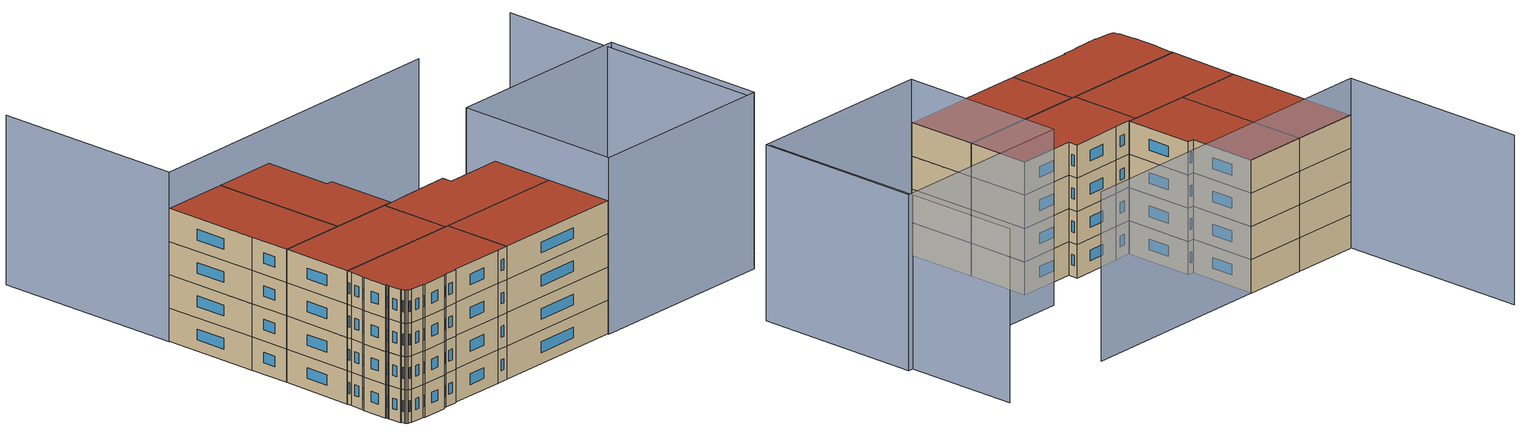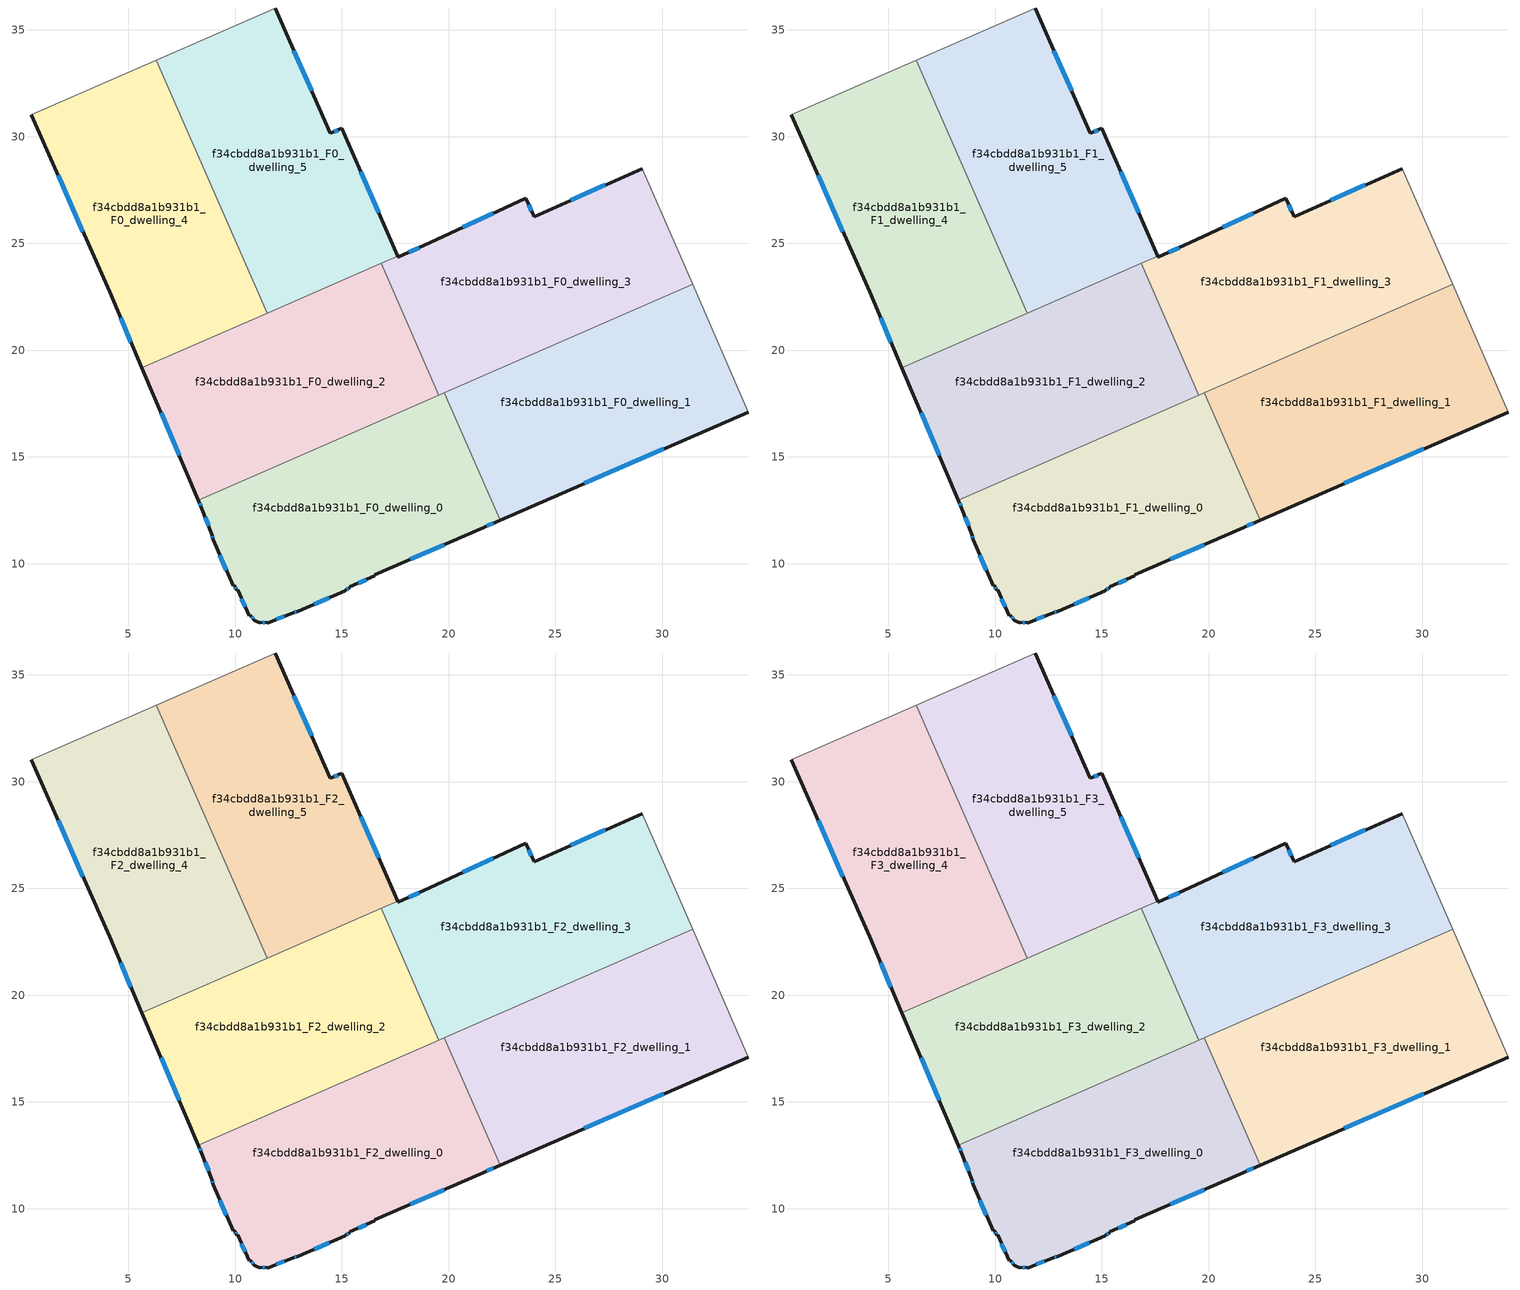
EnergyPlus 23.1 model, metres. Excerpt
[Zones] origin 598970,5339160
f34cbdd8a1b931b1_F0_dwelling_0
 floor ground (EU_floor_Construction): 19.81,18.01 22.41,12.04 21.47,11.62 16.53,9.49 16.54,9.44 15.36,8.91 15.37,8.87 15.16,8.76 15.16,8.73 12.96,7.76 12.71,7.71 11.51,7.22 11.49,7.27 11.18,7.23 11.03,7.27 10.9,7.35 10.72,7.59 10.66,7.57 10.12,8.77 10.07,8.75 9.96,8.99 9.92,8.97 8.97,11.13 8.92,11.37 8.45,12.58 8.28,12.97 z0
 wall outside (EU_wall_Construction): 8.28,12.97 8.45,12.58 8.92,11.37 8.97,11.13 9.92,8.97 9.96,8.99 10.07,8.75 10.12,8.77 10.66,7.57 10.72,7.59 10.9,7.35 11.03,7.27 11.18,7.23 11.49,7.27 11.51,7.22 12.71,7.71 12.96,7.76 15.16,8.73 15.16,8.76 15.37,8.87 15.36,8.91 16.54,9.44 16.53,9.49 21.47,11.62 22.41,12.04 z0:3
 wall to f34cbdd8a1b931b1_F0_dwelling_1 (EU_wall_Construction): 22.41,12.04 19.81,18.01 z0:3
 wall to f34cbdd8a1b931b1_F0_dwelling_2 (EU_wall_Construction): 19.54,17.89 8.28,12.97 z0:3
 wall to f34cbdd8a1b931b1_F0_dwelling_3 (EU_wall_Construction): 19.81,18.01 19.54,17.89 z0:3
 window (EU_Window_Construction): 15.76,9.09 16.14,9.26 / 15.23,8.8 15.29,8.83 / 13.71,8.09 14.41,8.4 / 12.8,7.73 12.87,7.75 / 11.92,7.39 12.3,7.55 / 11.29,7.24 11.38,7.26 / 10.78,7.51 10.84,7.43 / 10.3,8.36 10.47,7.98 / 10,8.91 10.03,8.83 / 9.29,10.39 9.6,9.7 / 8.93,11.29 8.95,11.21 / 8.61,12.17 8.76,11.78 / 8.34,12.84 8.39,12.71 / 21.79,11.77 22.09,11.9 / 18.21,10.21 19.79,10.9 z1.02:1.98
f34cbdd8a1b931b1_F0_dwelling_1
 floor ground (EU_floor_Construction): 31.42,23.08 34.03,17.1 22.41,12.04 19.81,18.01 z0
 wall outside (EU_wall_Construction): 22.41,12.04 34.03,17.1 z0:3
 wall adiabatic (EU_wall_Construction): 34.03,17.1 31.42,23.08 z0:3
 wall to f34cbdd8a1b931b1_F0_dwelling_3 (EU_wall_Construction): 31.42,23.08 19.81,18.01 z0:3
 window (EU_Window_Construction): 26.36,13.76 30.07,15.38 z1.02:1.98
f34cbdd8a1b931b1_F0_dwelling_2
 floor ground (EU_floor_Construction): 16.85,24.07 19.54,17.89 8.28,12.97 5.64,19.17 z0
 wall outside (EU_wall_Construction): 5.64,19.17 8.28,12.97 z0:3
 wall to f34cbdd8a1b931b1_F0_dwelling_3 (EU_wall_Construction): 19.54,17.89 16.85,24.07 z0:3
 wall to f34cbdd8a1b931b1_F0_dwelling_4 (EU_wall_Construction): 11.5,21.73 5.64,19.17 z0:3
 wall to f34cbdd8a1b931b1_F0_dwelling_5 (EU_wall_Construction): 16.85,24.07 11.5,21.73 z0:3
 window (EU_Window_Construction): 6.54,17.06 7.38,15.08 z1.02:1.98
f34cbdd8a1b931b1_F0_dwelling_3
 floor ground (EU_floor_Construction): 29.06,28.5 31.42,23.08 19.54,17.89 16.85,24.07 17.61,24.4 17.63,24.36 19.12,25.04 23.62,27.11 24.01,26.25 z0
 wall outside (EU_wall_Construction): 29.06,28.5 24.01,26.25 23.62,27.11 19.12,25.04 17.63,24.36 17.61,24.4 z0:3
 wall adiabatic (EU_wall_Construction): 31.42,23.08 29.06,28.5 z0:3
 wall to f34cbdd8a1b931b1_F0_dwelling_5 (EU_wall_Construction): 17.61,24.4 16.85,24.07 z0:3
 window (EU_Window_Construction): 27.34,27.74 25.73,27.01 / 18.61,24.81 18.14,24.59 / 22.09,26.41 20.65,25.75 / 23.88,26.54 23.75,26.82 z1.02:1.98
f34cbdd8a1b931b1_F0_dwelling_4
 floor ground (EU_floor_Construction): 6.32,33.59 11.5,21.73 5.64,19.17 4.12,22.73 0.46,31.02 z0
 wall outside (EU_wall_Construction): 0.46,31.02 4.12,22.73 5.64,19.17 z0:3
 wall adiabatic (EU_wall_Construction): 6.32,33.59 0.46,31.02 z0:3
 wall to f34cbdd8a1b931b1_F0_dwelling_5 (EU_wall_Construction): 11.5,21.73 6.32,33.59 z0:3
 window (EU_Window_Construction): 4.64,21.52 5.12,20.38 / 1.71,28.2 2.88,25.55 z1.02:1.98
f34cbdd8a1b931b1_F0_dwelling_5
 floor ground (EU_floor_Construction): 11.88,36.03 14.46,30.15 14.99,30.39 17.61,24.4 11.5,21.73 6.32,33.59 z0
 wall outside (EU_wall_Construction): 17.61,24.4 14.99,30.39 14.46,30.15 11.88,36.03 z0:3
 wall adiabatic (EU_wall_Construction): 11.88,36.03 6.32,33.59 z0:3
 window (EU_Window_Construction): 13.58,32.15 12.76,34.03 / 14.81,30.31 14.64,30.23 / 16.72,26.44 15.88,28.35 z1.02:1.98
f34cbdd8a1b931b1_F1_dwelling_0
 floor to f34cbdd8a1b931b1_F0_dwelling_0 (EU_floor_Construction): 19.81,18.01 22.41,12.04 21.47,11.62 16.53,9.49 16.54,9.44 15.36,8.91 15.37,8.87 15.16,8.76 15.16,8.73 12.96,7.76 12.71,7.71 11.51,7.22 11.49,7.27 11.18,7.23 11.03,7.27 10.9,7.35 10.72,7.59 10.66,7.57 10.12,8.77 10.07,8.75 9.96,8.99 9.92,8.97 8.97,11.13 8.92,11.37 8.45,12.58 8.28,12.97 z3
 wall outside (EU_wall_Construction): 8.28,12.97 8.45,12.58 8.92,11.37 8.97,11.13 9.92,8.97 9.96,8.99 10.07,8.75 10.12,8.77 10.66,7.57 10.72,7.59 10.9,7.35 11.03,7.27 11.18,7.23 11.49,7.27 11.51,7.22 12.71,7.71 12.96,7.76 15.16,8.73 15.16,8.76 15.37,8.87 15.36,8.91 16.54,9.44 16.53,9.49 21.47,11.62 22.41,12.04 z3:6
 wall to f34cbdd8a1b931b1_F1_dwelling_1 (EU_wall_Construction): 22.41,12.04 19.81,18.01 z3:6
 wall to f34cbdd8a1b931b1_F1_dwelling_2 (EU_wall_Construction): 19.54,17.89 8.28,12.97 z3:6
 wall to f34cbdd8a1b931b1_F1_dwelling_3 (EU_wall_Construction): 19.81,18.01 19.54,17.89 z3:6
 window (EU_Window_Construction): 15.76,9.09 16.14,9.26 / 15.23,8.8 15.29,8.83 / 13.71,8.09 14.41,8.4 / 12.8,7.73 12.87,7.75 / 11.92,7.39 12.3,7.55 / 11.29,7.24 11.38,7.26 / 10.78,7.51 10.84,7.43 / 10.3,8.36 10.47,7.98 / 10,8.91 10.03,8.83 / 9.29,10.39 9.6,9.7 / 8.93,11.29 8.95,11.21 / 8.61,12.17 8.76,11.78 / 8.34,12.84 8.39,12.71 / 21.79,11.77 22.09,11.9 / 18.21,10.21 19.79,10.9 z4.02:4.98
f34cbdd8a1b931b1_F1_dwelling_1
 floor to f34cbdd8a1b931b1_F0_dwelling_1 (EU_floor_Construction): 31.42,23.08 34.03,17.1 22.41,12.04 19.81,18.01 z3
 wall outside (EU_wall_Construction): 22.41,12.04 34.03,17.1 z3:6
 wall adiabatic (EU_wall_Construction): 34.03,17.1 31.42,23.08 z3:6
 wall to f34cbdd8a1b931b1_F1_dwelling_3 (EU_wall_Construction): 31.42,23.08 19.81,18.01 z3:6
 window (EU_Window_Construction): 26.36,13.76 30.07,15.38 z4.02:4.98
f34cbdd8a1b931b1_F1_dwelling_2
 floor to f34cbdd8a1b931b1_F0_dwelling_2 (EU_floor_Construction): 16.85,24.07 19.54,17.89 8.28,12.97 5.64,19.17 z3
 wall outside (EU_wall_Construction): 5.64,19.17 8.28,12.97 z3:6
 wall to f34cbdd8a1b931b1_F1_dwelling_3 (EU_wall_Construction): 19.54,17.89 16.85,24.07 z3:6
 wall to f34cbdd8a1b931b1_F1_dwelling_4 (EU_wall_Construction): 11.5,21.73 5.64,19.17 z3:6
 wall to f34cbdd8a1b931b1_F1_dwelling_5 (EU_wall_Construction): 16.85,24.07 11.5,21.73 z3:6
 window (EU_Window_Construction): 6.54,17.06 7.38,15.08 z4.02:4.98
f34cbdd8a1b931b1_F1_dwelling_3
 floor to f34cbdd8a1b931b1_F0_dwelling_3 (EU_floor_Construction): 29.06,28.5 31.42,23.08 19.54,17.89 16.85,24.07 17.61,24.4 17.63,24.36 19.12,25.04 23.62,27.11 24.01,26.25 z3
 wall outside (EU_wall_Construction): 29.06,28.5 24.01,26.25 23.62,27.11 19.12,25.04 17.63,24.36 17.61,24.4 z3:6
 wall adiabatic (EU_wall_Construction): 31.42,23.08 29.06,28.5 z3:6
 wall to f34cbdd8a1b931b1_F1_dwelling_5 (EU_wall_Construction): 17.61,24.4 16.85,24.07 z3:6
 window (EU_Window_Construction): 27.34,27.74 25.73,27.01 / 18.61,24.81 18.14,24.59 / 22.09,26.41 20.65,25.75 / 23.88,26.54 23.75,26.82 z4.02:4.98
f34cbdd8a1b931b1_F1_dwelling_4
 floor to f34cbdd8a1b931b1_F0_dwelling_4 (EU_floor_Construction): 6.32,33.59 11.5,21.73 5.64,19.17 4.12,22.73 0.46,31.02 z3
 wall outside (EU_wall_Construction): 0.46,31.02 4.12,22.73 5.64,19.17 z3:6
 wall adiabatic (EU_wall_Construction): 6.32,33.59 0.46,31.02 z3:6
 wall to f34cbdd8a1b931b1_F1_dwelling_5 (EU_wall_Construction): 11.5,21.73 6.32,33.59 z3:6
 window (EU_Window_Construction): 4.64,21.52 5.12,20.38 / 1.71,28.2 2.88,25.55 z4.02:4.98
f34cbdd8a1b931b1_F1_dwelling_5
 floor to f34cbdd8a1b931b1_F0_dwelling_5 (EU_floor_Construction): 11.88,36.03 14.46,30.15 14.99,30.39 17.61,24.4 11.5,21.73 6.32,33.59 z3
 wall outside (EU_wall_Construction): 17.61,24.4 14.99,30.39 14.46,30.15 11.88,36.03 z3:6
 wall adiabatic (EU_wall_Construction): 11.88,36.03 6.32,33.59 z3:6
 window (EU_Window_Construction): 13.58,32.15 12.76,34.03 / 14.81,30.31 14.64,30.23 / 16.72,26.44 15.88,28.35 z4.02:4.98
f34cbdd8a1b931b1_F2_dwelling_0
 floor to f34cbdd8a1b931b1_F1_dwelling_0 (EU_floor_Construction): 19.81,18.01 22.41,12.04 21.47,11.62 16.53,9.49 16.54,9.44 15.36,8.91 15.37,8.87 15.16,8.76 15.16,8.73 12.96,7.76 12.71,7.71 11.51,7.22 11.49,7.27 11.18,7.23 11.03,7.27 10.9,7.35 10.72,7.59 10.66,7.57 10.12,8.77 10.07,8.75 9.96,8.99 9.92,8.97 8.97,11.13 8.92,11.37 8.45,12.58 8.28,12.97 z6
 wall outside (EU_wall_Construction): 8.28,12.97 8.45,12.58 8.92,11.37 8.97,11.13 9.92,8.97 9.96,8.99 10.07,8.75 10.12,8.77 10.66,7.57 10.72,7.59 10.9,7.35 11.03,7.27 11.18,7.23 11.49,7.27 11.51,7.22 12.71,7.71 12.96,7.76 15.16,8.73 15.16,8.76 15.37,8.87 15.36,8.91 16.54,9.44 16.53,9.49 21.47,11.62 22.41,12.04 z6:9
 wall to f34cbdd8a1b931b1_F2_dwelling_1 (EU_wall_Construction): 22.41,12.04 19.81,18.01 z6:9
 wall to f34cbdd8a1b931b1_F2_dwelling_2 (EU_wall_Construction): 19.54,17.89 8.28,12.97 z6:9
 wall to f34cbdd8a1b931b1_F2_dwelling_3 (EU_wall_Construction): 19.81,18.01 19.54,17.89 z6:9
 window (EU_Window_Construction): 15.76,9.09 16.14,9.26 / 15.23,8.8 15.29,8.83 / 13.71,8.09 14.41,8.4 / 12.8,7.73 12.87,7.75 / 11.92,7.39 12.3,7.55 / 11.29,7.24 11.38,7.26 / 10.78,7.51 10.84,7.43 / 10.3,8.36 10.47,7.98 / 10,8.91 10.03,8.83 / 9.29,10.39 9.6,9.7 / 8.93,11.29 8.95,11.21 / 8.61,12.17 8.76,11.78 / 8.34,12.84 8.39,12.71 / 21.79,11.77 22.09,11.9 / 18.21,10.21 19.79,10.9 z7.02:7.98
f34cbdd8a1b931b1_F2_dwelling_1
 floor to f34cbdd8a1b931b1_F1_dwelling_1 (EU_floor_Construction): 31.42,23.08 34.03,17.1 22.41,12.04 19.81,18.01 z6
 wall outside (EU_wall_Construction): 22.41,12.04 34.03,17.1 z6:9
 wall adiabatic (EU_wall_Construction): 34.03,17.1 31.42,23.08 z6:9
 wall to f34cbdd8a1b931b1_F2_dwelling_3 (EU_wall_Construction): 31.42,23.08 19.81,18.01 z6:9
 window (EU_Window_Construction): 26.36,13.76 30.07,15.38 z7.02:7.98
f34cbdd8a1b931b1_F2_dwelling_2
 floor to f34cbdd8a1b931b1_F1_dwelling_2 (EU_floor_Construction): 16.85,24.07 19.54,17.89 8.28,12.97 5.64,19.17 z6
 wall outside (EU_wall_Construction): 5.64,19.17 8.28,12.97 z6:9
 wall to f34cbdd8a1b931b1_F2_dwelling_3 (EU_wall_Construction): 19.54,17.89 16.85,24.07 z6:9
 wall to f34cbdd8a1b931b1_F2_dwelling_4 (EU_wall_Construction): 11.5,21.73 5.64,19.17 z6:9
 wall to f34cbdd8a1b931b1_F2_dwelling_5 (EU_wall_Construction): 16.85,24.07 11.5,21.73 z6:9
 window (EU_Window_Construction): 6.54,17.06 7.38,15.08 z7.02:7.98
f34cbdd8a1b931b1_F2_dwelling_3
 floor to f34cbdd8a1b931b1_F1_dwelling_3 (EU_floor_Construction): 29.06,28.5 31.42,23.08 19.54,17.89 16.85,24.07 17.61,24.4 17.63,24.36 19.12,25.04 23.62,27.11 24.01,26.25 z6
 wall outside (EU_wall_Construction): 29.06,28.5 24.01,26.25 23.62,27.11 19.12,25.04 17.63,24.36 17.61,24.4 z6:9
 wall adiabatic (EU_wall_Construction): 31.42,23.08 29.06,28.5 z6:9
 wall to f34cbdd8a1b931b1_F2_dwelling_5 (EU_wall_Construction): 17.61,24.4 16.85,24.07 z6:9
 window (EU_Window_Construction): 27.34,27.74 25.73,27.01 / 18.61,24.81 18.14,24.59 / 22.09,26.41 20.65,25.75 / 23.88,26.54 23.75,26.82 z7.02:7.98
f34cbdd8a1b931b1_F2_dwelling_4
 floor to f34cbdd8a1b931b1_F1_dwelling_4 (EU_floor_Construction): 6.32,33.59 11.5,21.73 5.64,19.17 4.12,22.73 0.46,31.02 z6
 wall outside (EU_wall_Construction): 0.46,31.02 4.12,22.73 5.64,19.17 z6:9
 wall adiabatic (EU_wall_Construction): 6.32,33.59 0.46,31.02 z6:9
 wall to f34cbdd8a1b931b1_F2_dwelling_5 (EU_wall_Construction): 11.5,21.73 6.32,33.59 z6:9
 window (EU_Window_Construction): 4.64,21.52 5.12,20.38 / 1.71,28.2 2.88,25.55 z7.02:7.98
f34cbdd8a1b931b1_F2_dwelling_5
 floor to f34cbdd8a1b931b1_F1_dwelling_5 (EU_floor_Construction): 11.88,36.03 14.46,30.15 14.99,30.39 17.61,24.4 11.5,21.73 6.32,33.59 z6
 wall outside (EU_wall_Construction): 17.61,24.4 14.99,30.39 14.46,30.15 11.88,36.03 z6:9
 wall adiabatic (EU_wall_Construction): 11.88,36.03 6.32,33.59 z6:9
 window (EU_Window_Construction): 13.58,32.15 12.76,34.03 / 14.81,30.31 14.64,30.23 / 16.72,26.44 15.88,28.35 z7.02:7.98
f34cbdd8a1b931b1_F3_dwelling_0
 floor to f34cbdd8a1b931b1_F2_dwelling_0 (EU_floor_Construction): 19.81,18.01 22.41,12.04 21.47,11.62 16.53,9.49 16.54,9.44 15.36,8.91 15.37,8.87 15.16,8.76 15.16,8.73 12.96,7.76 12.71,7.71 11.51,7.22 11.49,7.27 11.18,7.23 11.03,7.27 10.9,7.35 10.72,7.59 10.66,7.57 10.12,8.77 10.07,8.75 9.96,8.99 9.92,8.97 8.97,11.13 8.92,11.37 8.45,12.58 8.28,12.97 z9
 wall outside (EU_wall_Construction): 8.28,12.97 8.45,12.58 8.92,11.37 8.97,11.13 9.92,8.97 9.96,8.99 10.07,8.75 10.12,8.77 10.66,7.57 10.72,7.59 10.9,7.35 11.03,7.27 11.18,7.23 11.49,7.27 11.51,7.22 12.71,7.71 12.96,7.76 15.16,8.73 15.16,8.76 15.37,8.87 15.36,8.91 16.54,9.44 16.53,9.49 21.47,11.62 22.41,12.04 z9:12
 wall to f34cbdd8a1b931b1_F3_dwelling_1 (EU_wall_Construction): 22.41,12.04 19.81,18.01 z9:12
 wall to f34cbdd8a1b931b1_F3_dwelling_2 (EU_wall_Construction): 19.54,17.89 8.28,12.97 z9:12
 wall to f34cbdd8a1b931b1_F3_dwelling_3 (EU_wall_Construction): 19.81,18.01 19.54,17.89 z9:12
 window (EU_Window_Construction): 15.76,9.09 16.14,9.26 / 15.23,8.8 15.29,8.83 / 13.71,8.09 14.41,8.4 / 12.8,7.73 12.87,7.75 / 11.92,7.39 12.3,7.55 / 11.29,7.24 11.38,7.26 / 10.78,7.51 10.84,7.43 / 10.3,8.36 10.47,7.98 / 10,8.91 10.03,8.83 / 9.29,10.39 9.6,9.7 / 8.93,11.29 8.95,11.21 / 8.61,12.17 8.76,11.78 / 8.34,12.84 8.39,12.71 / 21.79,11.77 22.09,11.9 / 18.21,10.21 19.79,10.9 z10.02:10.98
 roof outside (EU_roof_Construction): 21.47,11.62 22.41,12.04 19.81,18.01 8.28,12.97 8.45,12.58 8.92,11.37 8.97,11.13 9.92,8.97 9.96,8.99 10.07,8.75 10.12,8.77 10.66,7.57 10.72,7.59 10.9,7.35 11.03,7.27 11.18,7.23 11.49,7.27 11.51,7.22 12.71,7.71 12.96,7.76 15.16,8.73 15.16,8.76 15.37,8.87 15.36,8.91 16.54,9.44 16.53,9.49 z12
f34cbdd8a1b931b1_F3_dwelling_1
 floor to f34cbdd8a1b931b1_F2_dwelling_1 (EU_floor_Construction): 31.42,23.08 34.03,17.1 22.41,12.04 19.81,18.01 z9
 wall outside (EU_wall_Construction): 22.41,12.04 34.03,17.1 z9:12
 wall adiabatic (EU_wall_Construction): 34.03,17.1 31.42,23.08 z9:12
 wall to f34cbdd8a1b931b1_F3_dwelling_3 (EU_wall_Construction): 31.42,23.08 19.81,18.01 z9:12
 window (EU_Window_Construction): 26.36,13.76 30.07,15.38 z10.02:10.98
 roof outside (EU_roof_Construction): 34.03,17.1 31.42,23.08 19.81,18.01 22.41,12.04 z12
f34cbdd8a1b931b1_F3_dwelling_2
 floor to f34cbdd8a1b931b1_F2_dwelling_2 (EU_floor_Construction): 16.85,24.07 19.54,17.89 8.28,12.97 5.64,19.17 z9
 wall outside (EU_wall_Construction): 5.64,19.17 8.28,12.97 z9:12
 wall to f34cbdd8a1b931b1_F3_dwelling_3 (EU_wall_Construction): 19.54,17.89 16.85,24.07 z9:12
 wall to f34cbdd8a1b931b1_F3_dwelling_4 (EU_wall_Construction): 11.5,21.73 5.64,19.17 z9:12
 wall to f34cbdd8a1b931b1_F3_dwelling_5 (EU_wall_Construction): 16.85,24.07 11.5,21.73 z9:12
 window (EU_Window_Construction): 6.54,17.06 7.38,15.08 z10.02:10.98
 roof outside (EU_roof_Construction): 19.54,17.89 16.85,24.07 5.64,19.17 8.28,12.97 z12
f34cbdd8a1b931b1_F3_dwelling_3
 floor to f34cbdd8a1b931b1_F2_dwelling_3 (EU_floor_Construction): 29.06,28.5 31.42,23.08 19.54,17.89 16.85,24.07 17.61,24.4 17.63,24.36 19.12,25.04 23.62,27.11 24.01,26.25 z9
 wall outside (EU_wall_Construction): 29.06,28.5 24.01,26.25 23.62,27.11 19.12,25.04 17.63,24.36 17.61,24.4 z9:12
 wall adiabatic (EU_wall_Construction): 31.42,23.08 29.06,28.5 z9:12
 wall to f34cbdd8a1b931b1_F3_dwelling_5 (EU_wall_Construction): 17.61,24.4 16.85,24.07 z9:12
 window (EU_Window_Construction): 27.34,27.74 25.73,27.01 / 18.61,24.81 18.14,24.59 / 22.09,26.41 20.65,25.75 / 23.88,26.54 23.75,26.82 z10.02:10.98
 roof outside (EU_roof_Construction): 31.42,23.08 29.06,28.5 24.01,26.25 23.62,27.11 19.12,25.04 17.63,24.36 17.61,24.4 16.85,24.07 19.54,17.89 z12
f34cbdd8a1b931b1_F3_dwelling_4
 floor to f34cbdd8a1b931b1_F2_dwelling_4 (EU_floor_Construction): 6.32,33.59 11.5,21.73 5.64,19.17 4.12,22.73 0.46,31.02 z9
 wall outside (EU_wall_Construction): 0.46,31.02 4.12,22.73 5.64,19.17 z9:12
 wall adiabatic (EU_wall_Construction): 6.32,33.59 0.46,31.02 z9:12
 wall to f34cbdd8a1b931b1_F3_dwelling_5 (EU_wall_Construction): 11.5,21.73 6.32,33.59 z9:12
 window (EU_Window_Construction): 4.64,21.52 5.12,20.38 / 1.71,28.2 2.88,25.55 z10.02:10.98
 roof outside (EU_roof_Construction): 11.5,21.73 6.32,33.59 0.46,31.02 4.12,22.73 5.64,19.17 z12
f34cbdd8a1b931b1_F3_dwelling_5
 floor to f34cbdd8a1b931b1_F2_dwelling_5 (EU_floor_Construction): 11.88,36.03 14.46,30.15 14.99,30.39 17.61,24.4 11.5,21.73 6.32,33.59 z9
 wall outside (EU_wall_Construction): 17.61,24.4 14.99,30.39 14.46,30.15 11.88,36.03 z9:12
 wall adiabatic (EU_wall_Construction): 11.88,36.03 6.32,33.59 z9:12
 window (EU_Window_Construction): 13.58,32.15 12.76,34.03 / 14.81,30.31 14.64,30.23 / 16.72,26.44 15.88,28.35 z10.02:10.98
 roof outside (EU_roof_Construction): 17.61,24.4 14.99,30.39 14.46,30.15 11.88,36.03 6.32,33.59 11.5,21.73 z12
shading: 34.07,17.01 27.78,31.44 / 27.78,31.44 44.45,38.7 / 44.45,38.7 50.73,24.26 / 50.73,24.26 34.07,17.01 z0:15.9; 50.29,24.11 39.66,48.26 z0:15.7; 29.16,43.61 0.45,30.98 / 0.45,30.98 -6.79,47.43 z0:15.3
[Building]
EU S2 Campaign: North Axis=0; Terrain=City; Solar Distribution=FullExterior
[Site:Location]
Vienna: Latitude=48; Longitude=16.5; Time Zone=1; Elevation=183
[SizingPeriod:WeatherFileDays]
AnnualSizingPeriod: Begin Month=1; Begin Day of Month=1; End Month=12; End Day of Month=31; Day of Week for Start Day=Monday; Use Weather File Daylight Saving Period=No; Use Weather File Rain and Snow Indicators=No
[MATERIAL]
EU_InternalMass_Material: Roughness=MediumRough; Thickness=0.1; Conductivity=1; Density=1800; Specific Heat=900; Thermal Absorptance=0.9; Solar Absorptance=0.7; Visible Absorptance=0.7
[MATERIAL:NOMASS] Roughness=MediumRough; Thermal Absorptance=0.9; Solar Absorptance=0.7; Visible Absorptance=0.7
Name | Thermal Resistance
EU_wall_NoMass | 0.942466
EU_roof_NoMass | 0.551687
EU_floor_NoMass | 0.66527
[WINDOWMATERIAL:SIMPLEGLAZINGSYSTEM]
EU_Window_SimpleGlazing: UFactor=2.03367; Solar Heat Gain Coefficient=0.65; Visible Transmittance=0.65
[CONSTRUCTION]
EU_wall_Construction: EU_wall_NoMass
EU_roof_Construction: EU_roof_NoMass
EU_floor_Construction: EU_floor_NoMass
EU_Window_Construction: EU_Window_SimpleGlazing
EU_InternalMass_Construction: EU_InternalMass_Material
[ZONE] Type=1; Multiplier=1; Ceiling Height=autocalculate; Floor Area=autocalculate; Part of Total Floor Area=Yes
Name | Volume
f34cbdd8a1b931b1_F0_dwelling_0; f34cbdd8a1b931b1_F1_dwelling_0; f34cbdd8a1b931b1_F2_dwelling_0; f34cbdd8a1b931b1_F3_dwelling_0 | 247.753
f34cbdd8a1b931b1_F0_dwelling_1; f34cbdd8a1b931b1_F1_dwelling_1; f34cbdd8a1b931b1_F2_dwelling_1; f34cbdd8a1b931b1_F3_dwelling_1 | 247.736
f34cbdd8a1b931b1_F0_dwelling_2; f34cbdd8a1b931b1_F1_dwelling_2; f34cbdd8a1b931b1_F2_dwelling_2; f34cbdd8a1b931b1_F3_dwelling_2 | 247.754
f34cbdd8a1b931b1_F0_dwelling_3; f34cbdd8a1b931b1_F1_dwelling_3; f34cbdd8a1b931b1_F2_dwelling_3; f34cbdd8a1b931b1_F3_dwelling_3 | 248.265
f34cbdd8a1b931b1_F0_dwelling_4; f34cbdd8a1b931b1_F1_dwelling_4; f34cbdd8a1b931b1_F2_dwelling_4; f34cbdd8a1b931b1_F3_dwelling_4 | 247.515
f34cbdd8a1b931b1_F0_dwelling_5; f34cbdd8a1b931b1_F1_dwelling_5; f34cbdd8a1b931b1_F2_dwelling_5; f34cbdd8a1b931b1_F3_dwelling_5 | 247.506
[INTERNALMASS] Construction=EU_InternalMass_Construction
Name | Zone or ZoneList | Surface Area
f34cbdd8a1b931b1_F0_dwelling_0_EU_InternalMass | f34cbdd8a1b931b1_F0_dwelling_0 | 82.5856
f34cbdd8a1b931b1_F0_dwelling_1_EU_InternalMass | f34cbdd8a1b931b1_F0_dwelling_1 | 82.5787
f34cbdd8a1b931b1_F0_dwelling_2_EU_InternalMass | f34cbdd8a1b931b1_F0_dwelling_2 | 82.5848
f34cbdd8a1b931b1_F0_dwelling_3_EU_InternalMass | f34cbdd8a1b931b1_F0_dwelling_3 | 82.7547
f34cbdd8a1b931b1_F0_dwelling_4_EU_InternalMass | f34cbdd8a1b931b1_F0_dwelling_4 | 82.5048
f34cbdd8a1b931b1_F0_dwelling_5_EU_InternalMass | f34cbdd8a1b931b1_F0_dwelling_5 | 82.5019
f34cbdd8a1b931b1_F1_dwelling_0_EU_InternalMass | f34cbdd8a1b931b1_F1_dwelling_0 | 82.5856
f34cbdd8a1b931b1_F1_dwelling_1_EU_InternalMass | f34cbdd8a1b931b1_F1_dwelling_1 | 82.5787
f34cbdd8a1b931b1_F1_dwelling_2_EU_InternalMass | f34cbdd8a1b931b1_F1_dwelling_2 | 82.5848
f34cbdd8a1b931b1_F1_dwelling_3_EU_InternalMass | f34cbdd8a1b931b1_F1_dwelling_3 | 82.7547
f34cbdd8a1b931b1_F1_dwelling_4_EU_InternalMass | f34cbdd8a1b931b1_F1_dwelling_4 | 82.5048
f34cbdd8a1b931b1_F1_dwelling_5_EU_InternalMass | f34cbdd8a1b931b1_F1_dwelling_5 | 82.5019
f34cbdd8a1b931b1_F2_dwelling_0_EU_InternalMass | f34cbdd8a1b931b1_F2_dwelling_0 | 82.5856
f34cbdd8a1b931b1_F2_dwelling_1_EU_InternalMass | f34cbdd8a1b931b1_F2_dwelling_1 | 82.5787
f34cbdd8a1b931b1_F2_dwelling_2_EU_InternalMass | f34cbdd8a1b931b1_F2_dwelling_2 | 82.5848
f34cbdd8a1b931b1_F2_dwelling_3_EU_InternalMass | f34cbdd8a1b931b1_F2_dwelling_3 | 82.7547
f34cbdd8a1b931b1_F2_dwelling_4_EU_InternalMass | f34cbdd8a1b931b1_F2_dwelling_4 | 82.5048
f34cbdd8a1b931b1_F2_dwelling_5_EU_InternalMass | f34cbdd8a1b931b1_F2_dwelling_5 | 82.5019
f34cbdd8a1b931b1_F3_dwelling_0_EU_InternalMass | f34cbdd8a1b931b1_F3_dwelling_0 | 82.5856
f34cbdd8a1b931b1_F3_dwelling_1_EU_InternalMass | f34cbdd8a1b931b1_F3_dwelling_1 | 82.5787
f34cbdd8a1b931b1_F3_dwelling_2_EU_InternalMass | f34cbdd8a1b931b1_F3_dwelling_2 | 82.5848
f34cbdd8a1b931b1_F3_dwelling_3_EU_InternalMass | f34cbdd8a1b931b1_F3_dwelling_3 | 82.7547
f34cbdd8a1b931b1_F3_dwelling_4_EU_InternalMass | f34cbdd8a1b931b1_F3_dwelling_4 | 82.5048
f34cbdd8a1b931b1_F3_dwelling_5_EU_InternalMass | f34cbdd8a1b931b1_F3_dwelling_5 | 82.5019
[OTHEREQUIPMENT] Fuel Type=Electricity; Design Level Calculation Method=Watts/Area; Power per Zone Floor Area=1; Fraction Latent=0; Fraction Radiant=0; Fraction Lost=0; Carbon Dioxide Generation Rate=0; EndUse Subcategory=EU_Step8_InternalGains
Name | Zone or ZoneList or Space or SpaceList | Schedule
EU_Step8_InternalGain_f34cbdd8a1b931b1_F0_dwelling_0_f000 | f34cbdd8a1b931b1_F0_dwelling_0 | EU_Step8_GainSchedule_f34cbdd8a1b931b1_F0_dwelling_0_f000
EU_Step8_InternalGain_f34cbdd8a1b931b1_F0_dwelling_1_f000 | f34cbdd8a1b931b1_F0_dwelling_1 | EU_Step8_GainSchedule_f34cbdd8a1b931b1_F0_dwelling_1_f000
EU_Step8_InternalGain_f34cbdd8a1b931b1_F0_dwelling_2_f000 | f34cbdd8a1b931b1_F0_dwelling_2 | EU_Step8_GainSchedule_f34cbdd8a1b931b1_F0_dwelling_2_f000
EU_Step8_InternalGain_f34cbdd8a1b931b1_F0_dwelling_3_f000 | f34cbdd8a1b931b1_F0_dwelling_3 | EU_Step8_GainSchedule_f34cbdd8a1b931b1_F0_dwelling_3_f000
EU_Step8_InternalGain_f34cbdd8a1b931b1_F0_dwelling_4_f000 | f34cbdd8a1b931b1_F0_dwelling_4 | EU_Step8_GainSchedule_f34cbdd8a1b931b1_F0_dwelling_4_f000
EU_Step8_InternalGain_f34cbdd8a1b931b1_F0_dwelling_5_f000 | f34cbdd8a1b931b1_F0_dwelling_5 | EU_Step8_GainSchedule_f34cbdd8a1b931b1_F0_dwelling_5_f000
EU_Step8_InternalGain_f34cbdd8a1b931b1_F1_dwelling_0_f000 | f34cbdd8a1b931b1_F1_dwelling_0 | EU_Step8_GainSchedule_f34cbdd8a1b931b1_F1_dwelling_0_f000
EU_Step8_InternalGain_f34cbdd8a1b931b1_F1_dwelling_1_f000 | f34cbdd8a1b931b1_F1_dwelling_1 | EU_Step8_GainSchedule_f34cbdd8a1b931b1_F1_dwelling_1_f000
EU_Step8_InternalGain_f34cbdd8a1b931b1_F1_dwelling_2_f000 | f34cbdd8a1b931b1_F1_dwelling_2 | EU_Step8_GainSchedule_f34cbdd8a1b931b1_F1_dwelling_2_f000
EU_Step8_InternalGain_f34cbdd8a1b931b1_F1_dwelling_3_f000 | f34cbdd8a1b931b1_F1_dwelling_3 | EU_Step8_GainSchedule_f34cbdd8a1b931b1_F1_dwelling_3_f000
EU_Step8_InternalGain_f34cbdd8a1b931b1_F1_dwelling_4_f000 | f34cbdd8a1b931b1_F1_dwelling_4 | EU_Step8_GainSchedule_f34cbdd8a1b931b1_F1_dwelling_4_f000
EU_Step8_InternalGain_f34cbdd8a1b931b1_F1_dwelling_5_f000 | f34cbdd8a1b931b1_F1_dwelling_5 | EU_Step8_GainSchedule_f34cbdd8a1b931b1_F1_dwelling_5_f000
EU_Step8_InternalGain_f34cbdd8a1b931b1_F2_dwelling_0_f000 | f34cbdd8a1b931b1_F2_dwelling_0 | EU_Step8_GainSchedule_f34cbdd8a1b931b1_F2_dwelling_0_f000
EU_Step8_InternalGain_f34cbdd8a1b931b1_F2_dwelling_1_f000 | f34cbdd8a1b931b1_F2_dwelling_1 | EU_Step8_GainSchedule_f34cbdd8a1b931b1_F2_dwelling_1_f000
EU_Step8_InternalGain_f34cbdd8a1b931b1_F2_dwelling_2_f000 | f34cbdd8a1b931b1_F2_dwelling_2 | EU_Step8_GainSchedule_f34cbdd8a1b931b1_F2_dwelling_2_f000
EU_Step8_InternalGain_f34cbdd8a1b931b1_F2_dwelling_3_f000 | f34cbdd8a1b931b1_F2_dwelling_3 | EU_Step8_GainSchedule_f34cbdd8a1b931b1_F2_dwelling_3_f000
EU_Step8_InternalGain_f34cbdd8a1b931b1_F2_dwelling_4_f000 | f34cbdd8a1b931b1_F2_dwelling_4 | EU_Step8_GainSchedule_f34cbdd8a1b931b1_F2_dwelling_4_f000
EU_Step8_InternalGain_f34cbdd8a1b931b1_F2_dwelling_5_f000 | f34cbdd8a1b931b1_F2_dwelling_5 | EU_Step8_GainSchedule_f34cbdd8a1b931b1_F2_dwelling_5_f000
EU_Step8_InternalGain_f34cbdd8a1b931b1_F3_dwelling_0_f000 | f34cbdd8a1b931b1_F3_dwelling_0 | EU_Step8_GainSchedule_f34cbdd8a1b931b1_F3_dwelling_0_f000
EU_Step8_InternalGain_f34cbdd8a1b931b1_F3_dwelling_1_f000 | f34cbdd8a1b931b1_F3_dwelling_1 | EU_Step8_GainSchedule_f34cbdd8a1b931b1_F3_dwelling_1_f000
EU_Step8_InternalGain_f34cbdd8a1b931b1_F3_dwelling_2_f000 | f34cbdd8a1b931b1_F3_dwelling_2 | EU_Step8_GainSchedule_f34cbdd8a1b931b1_F3_dwelling_2_f000
EU_Step8_InternalGain_f34cbdd8a1b931b1_F3_dwelling_3_f000 | f34cbdd8a1b931b1_F3_dwelling_3 | EU_Step8_GainSchedule_f34cbdd8a1b931b1_F3_dwelling_3_f000
EU_Step8_InternalGain_f34cbdd8a1b931b1_F3_dwelling_4_f000 | f34cbdd8a1b931b1_F3_dwelling_4 | EU_Step8_GainSchedule_f34cbdd8a1b931b1_F3_dwelling_4_f000
EU_Step8_InternalGain_f34cbdd8a1b931b1_F3_dwelling_5_f000 | f34cbdd8a1b931b1_F3_dwelling_5 | EU_Step8_GainSchedule_f34cbdd8a1b931b1_F3_dwelling_5_f000
[ZONEVENTILATION:DESIGNFLOWRATE] Schedule=EU_AlwaysOn; Design Flow Rate Calculation Method=AirChanges/Hour; Air Changes per Hour=0.530523; Ventilation Type=Natural; Fan Pressure Rise=0; Fan Total Efficiency=1; Constant Term Coefficient=1; Temperature Term Coefficient=0; Velocity Term Coefficient=0; Velocity Squared Term Coefficient=0; Minimum Indoor Temperature=-100; Maximum Indoor Temperature=100; Delta Temperature=-100; Minimum Outdoor Temperature=-100; Maximum Outdoor Temperature=100; Maximum Wind Speed=40
Name | Zone or ZoneList or Space or SpaceList
EU_ConstantAir_f34cbdd8a1b931b1_F0_dwelling_0 | f34cbdd8a1b931b1_F0_dwelling_0
EU_ConstantAir_f34cbdd8a1b931b1_F0_dwelling_1 | f34cbdd8a1b931b1_F0_dwelling_1
EU_ConstantAir_f34cbdd8a1b931b1_F0_dwelling_2 | f34cbdd8a1b931b1_F0_dwelling_2
EU_ConstantAir_f34cbdd8a1b931b1_F0_dwelling_3 | f34cbdd8a1b931b1_F0_dwelling_3
EU_ConstantAir_f34cbdd8a1b931b1_F0_dwelling_4 | f34cbdd8a1b931b1_F0_dwelling_4
EU_ConstantAir_f34cbdd8a1b931b1_F0_dwelling_5 | f34cbdd8a1b931b1_F0_dwelling_5
EU_ConstantAir_f34cbdd8a1b931b1_F1_dwelling_0 | f34cbdd8a1b931b1_F1_dwelling_0
EU_ConstantAir_f34cbdd8a1b931b1_F1_dwelling_1 | f34cbdd8a1b931b1_F1_dwelling_1
EU_ConstantAir_f34cbdd8a1b931b1_F1_dwelling_2 | f34cbdd8a1b931b1_F1_dwelling_2
EU_ConstantAir_f34cbdd8a1b931b1_F1_dwelling_3 | f34cbdd8a1b931b1_F1_dwelling_3
EU_ConstantAir_f34cbdd8a1b931b1_F1_dwelling_4 | f34cbdd8a1b931b1_F1_dwelling_4
EU_ConstantAir_f34cbdd8a1b931b1_F1_dwelling_5 | f34cbdd8a1b931b1_F1_dwelling_5
EU_ConstantAir_f34cbdd8a1b931b1_F2_dwelling_0 | f34cbdd8a1b931b1_F2_dwelling_0
EU_ConstantAir_f34cbdd8a1b931b1_F2_dwelling_1 | f34cbdd8a1b931b1_F2_dwelling_1
EU_ConstantAir_f34cbdd8a1b931b1_F2_dwelling_2 | f34cbdd8a1b931b1_F2_dwelling_2
EU_ConstantAir_f34cbdd8a1b931b1_F2_dwelling_3 | f34cbdd8a1b931b1_F2_dwelling_3
EU_ConstantAir_f34cbdd8a1b931b1_F2_dwelling_4 | f34cbdd8a1b931b1_F2_dwelling_4
EU_ConstantAir_f34cbdd8a1b931b1_F2_dwelling_5 | f34cbdd8a1b931b1_F2_dwelling_5
EU_ConstantAir_f34cbdd8a1b931b1_F3_dwelling_0 | f34cbdd8a1b931b1_F3_dwelling_0
EU_ConstantAir_f34cbdd8a1b931b1_F3_dwelling_1 | f34cbdd8a1b931b1_F3_dwelling_1
EU_ConstantAir_f34cbdd8a1b931b1_F3_dwelling_2 | f34cbdd8a1b931b1_F3_dwelling_2
EU_ConstantAir_f34cbdd8a1b931b1_F3_dwelling_3 | f34cbdd8a1b931b1_F3_dwelling_3
EU_ConstantAir_f34cbdd8a1b931b1_F3_dwelling_4 | f34cbdd8a1b931b1_F3_dwelling_4
EU_ConstantAir_f34cbdd8a1b931b1_F3_dwelling_5 | f34cbdd8a1b931b1_F3_dwelling_5
[HVACTEMPLATE:THERMOSTAT] Constant Heating Setpoint=20; Constant Cooling Setpoint=50
EU_HeatOnly_f34cbdd8a1b931b1_F0_dwelling_0; EU_HeatOnly_f34cbdd8a1b931b1_F0_dwelling_1; EU_HeatOnly_f34cbdd8a1b931b1_F0_dwelling_2; EU_HeatOnly_f34cbdd8a1b931b1_F0_dwelling_3; EU_HeatOnly_f34cbdd8a1b931b1_F0_dwelling_4; EU_HeatOnly_f34cbdd8a1b931b1_F0_dwelling_5; EU_HeatOnly_f34cbdd8a1b931b1_F1_dwelling_0; EU_HeatOnly_f34cbdd8a1b931b1_F1_dwelling_1; EU_HeatOnly_f34cbdd8a1b931b1_F1_dwelling_2; EU_HeatOnly_f34cbdd8a1b931b1_F1_dwelling_3; EU_HeatOnly_f34cbdd8a1b931b1_F1_dwelling_4; EU_HeatOnly_f34cbdd8a1b931b1_F1_dwelling_5; EU_HeatOnly_f34cbdd8a1b931b1_F2_dwelling_0; EU_HeatOnly_f34cbdd8a1b931b1_F2_dwelling_1; EU_HeatOnly_f34cbdd8a1b931b1_F2_dwelling_2; EU_HeatOnly_f34cbdd8a1b931b1_F2_dwelling_3; EU_HeatOnly_f34cbdd8a1b931b1_F2_dwelling_4; EU_HeatOnly_f34cbdd8a1b931b1_F2_dwelling_5; EU_HeatOnly_f34cbdd8a1b931b1_F3_dwelling_0; EU_HeatOnly_f34cbdd8a1b931b1_F3_dwelling_1; EU_HeatOnly_f34cbdd8a1b931b1_F3_dwelling_2; EU_HeatOnly_f34cbdd8a1b931b1_F3_dwelling_3; EU_HeatOnly_f34cbdd8a1b931b1_F3_dwelling_4; EU_HeatOnly_f34cbdd8a1b931b1_F3_dwelling_5
[HVACTEMPLATE:ZONE:IDEALLOADSAIRSYSTEM] System Availability Schedule=EU_AlwaysOn; Maximum Heating Supply Air Temperature=50; Minimum Cooling Supply Air Temperature=13; Maximum Heating Supply Air Humidity Ratio=0.0156; Minimum Cooling Supply Air Humidity Ratio=0.0077; Heating Limit=NoLimit; Cooling Limit=NoLimit; Heating Availability Schedule=EU_AlwaysOn; Cooling Availability Schedule=EU_CoolingOff; Dehumidification Control Type=ConstantSensibleHeatRatio; Cooling Sensible Heat Ratio=0.7; Dehumidification Setpoint=60; Humidification Control Type=None; Humidification Setpoint=30; Outdoor Air Method=None; Outdoor Air Flow Rate per Person=0.00944; Outdoor Air Flow Rate per Zone Floor Area=0; Outdoor Air Flow Rate per Zone=0; Demand Controlled Ventilation Type=None; Outdoor Air Economizer Type=NoEconomizer; Heat Recovery Type=None; Sensible Heat Recovery Effectiveness=0.7; Latent Heat Recovery Effectiveness=0.65
Name | Template Thermostat
f34cbdd8a1b931b1_F0_dwelling_0 | EU_HeatOnly_f34cbdd8a1b931b1_F0_dwelling_0
f34cbdd8a1b931b1_F0_dwelling_1 | EU_HeatOnly_f34cbdd8a1b931b1_F0_dwelling_1
f34cbdd8a1b931b1_F0_dwelling_2 | EU_HeatOnly_f34cbdd8a1b931b1_F0_dwelling_2
f34cbdd8a1b931b1_F0_dwelling_3 | EU_HeatOnly_f34cbdd8a1b931b1_F0_dwelling_3
f34cbdd8a1b931b1_F0_dwelling_4 | EU_HeatOnly_f34cbdd8a1b931b1_F0_dwelling_4
f34cbdd8a1b931b1_F0_dwelling_5 | EU_HeatOnly_f34cbdd8a1b931b1_F0_dwelling_5
f34cbdd8a1b931b1_F1_dwelling_0 | EU_HeatOnly_f34cbdd8a1b931b1_F1_dwelling_0
f34cbdd8a1b931b1_F1_dwelling_1 | EU_HeatOnly_f34cbdd8a1b931b1_F1_dwelling_1
f34cbdd8a1b931b1_F1_dwelling_2 | EU_HeatOnly_f34cbdd8a1b931b1_F1_dwelling_2
f34cbdd8a1b931b1_F1_dwelling_3 | EU_HeatOnly_f34cbdd8a1b931b1_F1_dwelling_3
f34cbdd8a1b931b1_F1_dwelling_4 | EU_HeatOnly_f34cbdd8a1b931b1_F1_dwelling_4
f34cbdd8a1b931b1_F1_dwelling_5 | EU_HeatOnly_f34cbdd8a1b931b1_F1_dwelling_5
f34cbdd8a1b931b1_F2_dwelling_0 | EU_HeatOnly_f34cbdd8a1b931b1_F2_dwelling_0
f34cbdd8a1b931b1_F2_dwelling_1 | EU_HeatOnly_f34cbdd8a1b931b1_F2_dwelling_1
f34cbdd8a1b931b1_F2_dwelling_2 | EU_HeatOnly_f34cbdd8a1b931b1_F2_dwelling_2
f34cbdd8a1b931b1_F2_dwelling_3 | EU_HeatOnly_f34cbdd8a1b931b1_F2_dwelling_3
f34cbdd8a1b931b1_F2_dwelling_4 | EU_HeatOnly_f34cbdd8a1b931b1_F2_dwelling_4
f34cbdd8a1b931b1_F2_dwelling_5 | EU_HeatOnly_f34cbdd8a1b931b1_F2_dwelling_5
f34cbdd8a1b931b1_F3_dwelling_0 | EU_HeatOnly_f34cbdd8a1b931b1_F3_dwelling_0
f34cbdd8a1b931b1_F3_dwelling_1 | EU_HeatOnly_f34cbdd8a1b931b1_F3_dwelling_1
f34cbdd8a1b931b1_F3_dwelling_2 | EU_HeatOnly_f34cbdd8a1b931b1_F3_dwelling_2
f34cbdd8a1b931b1_F3_dwelling_3 | EU_HeatOnly_f34cbdd8a1b931b1_F3_dwelling_3
f34cbdd8a1b931b1_F3_dwelling_4 | EU_HeatOnly_f34cbdd8a1b931b1_F3_dwelling_4
f34cbdd8a1b931b1_F3_dwelling_5 | EU_HeatOnly_f34cbdd8a1b931b1_F3_dwelling_5
[SIZING:ZONE] Zone Cooling Design Supply Air Temperature Input Method=SupplyAirTemperature; Zone Cooling Design Supply Air Temperature=13; Zone Heating Design Supply Air Temperature Input Method=SupplyAirTemperature; Zone Heating Design Supply Air Temperature=50; Zone Cooling Design Supply Air Humidity Ratio=0.008; Zone Heating Design Supply Air Humidity Ratio=0.008; Cooling Design Air Flow Method=DesignDay; Cooling Design Air Flow Rate=0; Cooling Minimum Air Flow per Zone Floor Area=0.000762; Cooling Minimum Air Flow=0; Cooling Minimum Air Flow Fraction=0.2; Heating Design Air Flow Method=DesignDay; Heating Design Air Flow Rate=0; Heating Maximum Air Flow per Zone Floor Area=0.002032; Heating Maximum Air Flow=0.141576; Heating Maximum Air Flow Fraction=0.3; Account for Dedicated Outdoor Air System=No; Dedicated Outdoor Air System Control Strategy=NeutralSupplyAir; Dedicated Outdoor Air Low Setpoint Temperature for Design=autosize; Dedicated Outdoor Air High Setpoint Temperature for Design=autosize; Zone Load Sizing Method=Sensible Load Only No Latent Load; Zone Latent Cooling Design Supply Air Humidity Ratio Input Method=HumidityRatioDifference; Zone Cooling Design Supply Air Humidity Ratio Difference=0.005; Zone Latent Heating Design Supply Air Humidity Ratio Input Method=HumidityRatioDifference; Zone Humidification Design Supply Air Humidity Ratio Difference=0.005
f34cbdd8a1b931b1_F0_dwelling_0; f34cbdd8a1b931b1_F0_dwelling_1; f34cbdd8a1b931b1_F0_dwelling_2; f34cbdd8a1b931b1_F0_dwelling_3; f34cbdd8a1b931b1_F0_dwelling_4; f34cbdd8a1b931b1_F0_dwelling_5; f34cbdd8a1b931b1_F1_dwelling_0; f34cbdd8a1b931b1_F1_dwelling_1; f34cbdd8a1b931b1_F1_dwelling_2; f34cbdd8a1b931b1_F1_dwelling_3; f34cbdd8a1b931b1_F1_dwelling_4; f34cbdd8a1b931b1_F1_dwelling_5; f34cbdd8a1b931b1_F2_dwelling_0; f34cbdd8a1b931b1_F2_dwelling_1; f34cbdd8a1b931b1_F2_dwelling_2; f34cbdd8a1b931b1_F2_dwelling_3; f34cbdd8a1b931b1_F2_dwelling_4; f34cbdd8a1b931b1_F2_dwelling_5; f34cbdd8a1b931b1_F3_dwelling_0; f34cbdd8a1b931b1_F3_dwelling_1; f34cbdd8a1b931b1_F3_dwelling_2; f34cbdd8a1b931b1_F3_dwelling_3; f34cbdd8a1b931b1_F3_dwelling_4; f34cbdd8a1b931b1_F3_dwelling_5
[SCHEDULE:CONSTANT]
Name | Hourly Value
EU_AlwaysOn | 1
EU_CoolingOff | 0
[SCHEDULE:FILE] Column Number=1; Rows to Skip at Top=0; Number of Hours of Data=8760; Column Separator=Comma; Interpolate to Timestep=No; Minutes per Item=60; Adjust Schedule for Daylight Savings=Yes
Name | File
EU_Step8_GainSchedule_f34cbdd8a1b931b1_F0_dwelling_0_f000 | ../../schedules/f34cbdd8a1b931b1/f34cbdd8a1b931b1_F0_dwelling_0_f000_gain.csv
EU_Step8_GainSchedule_f34cbdd8a1b931b1_F0_dwelling_1_f000 | ../../schedules/f34cbdd8a1b931b1/f34cbdd8a1b931b1_F0_dwelling_1_f000_gain.csv
EU_Step8_GainSchedule_f34cbdd8a1b931b1_F0_dwelling_2_f000 | ../../schedules/f34cbdd8a1b931b1/f34cbdd8a1b931b1_F0_dwelling_2_f000_gain.csv
EU_Step8_GainSchedule_f34cbdd8a1b931b1_F0_dwelling_3_f000 | ../../schedules/f34cbdd8a1b931b1/f34cbdd8a1b931b1_F0_dwelling_3_f000_gain.csv
EU_Step8_GainSchedule_f34cbdd8a1b931b1_F0_dwelling_4_f000 | ../../schedules/f34cbdd8a1b931b1/f34cbdd8a1b931b1_F0_dwelling_4_f000_gain.csv
EU_Step8_GainSchedule_f34cbdd8a1b931b1_F0_dwelling_5_f000 | ../../schedules/f34cbdd8a1b931b1/f34cbdd8a1b931b1_F0_dwelling_5_f000_gain.csv
EU_Step8_GainSchedule_f34cbdd8a1b931b1_F1_dwelling_0_f000 | ../../schedules/f34cbdd8a1b931b1/f34cbdd8a1b931b1_F1_dwelling_0_f000_gain.csv
EU_Step8_GainSchedule_f34cbdd8a1b931b1_F1_dwelling_1_f000 | ../../schedules/f34cbdd8a1b931b1/f34cbdd8a1b931b1_F1_dwelling_1_f000_gain.csv
EU_Step8_GainSchedule_f34cbdd8a1b931b1_F1_dwelling_2_f000 | ../../schedules/f34cbdd8a1b931b1/f34cbdd8a1b931b1_F1_dwelling_2_f000_gain.csv
EU_Step8_GainSchedule_f34cbdd8a1b931b1_F1_dwelling_3_f000 | ../../schedules/f34cbdd8a1b931b1/f34cbdd8a1b931b1_F1_dwelling_3_f000_gain.csv
EU_Step8_GainSchedule_f34cbdd8a1b931b1_F1_dwelling_4_f000 | ../../schedules/f34cbdd8a1b931b1/f34cbdd8a1b931b1_F1_dwelling_4_f000_gain.csv
EU_Step8_GainSchedule_f34cbdd8a1b931b1_F1_dwelling_5_f000 | ../../schedules/f34cbdd8a1b931b1/f34cbdd8a1b931b1_F1_dwelling_5_f000_gain.csv
EU_Step8_GainSchedule_f34cbdd8a1b931b1_F2_dwelling_0_f000 | ../../schedules/f34cbdd8a1b931b1/f34cbdd8a1b931b1_F2_dwelling_0_f000_gain.csv
EU_Step8_GainSchedule_f34cbdd8a1b931b1_F2_dwelling_1_f000 | ../../schedules/f34cbdd8a1b931b1/f34cbdd8a1b931b1_F2_dwelling_1_f000_gain.csv
EU_Step8_GainSchedule_f34cbdd8a1b931b1_F2_dwelling_2_f000 | ../../schedules/f34cbdd8a1b931b1/f34cbdd8a1b931b1_F2_dwelling_2_f000_gain.csv
EU_Step8_GainSchedule_f34cbdd8a1b931b1_F2_dwelling_3_f000 | ../../schedules/f34cbdd8a1b931b1/f34cbdd8a1b931b1_F2_dwelling_3_f000_gain.csv
EU_Step8_GainSchedule_f34cbdd8a1b931b1_F2_dwelling_4_f000 | ../../schedules/f34cbdd8a1b931b1/f34cbdd8a1b931b1_F2_dwelling_4_f000_gain.csv
EU_Step8_GainSchedule_f34cbdd8a1b931b1_F2_dwelling_5_f000 | ../../schedules/f34cbdd8a1b931b1/f34cbdd8a1b931b1_F2_dwelling_5_f000_gain.csv
EU_Step8_GainSchedule_f34cbdd8a1b931b1_F3_dwelling_0_f000 | ../../schedules/f34cbdd8a1b931b1/f34cbdd8a1b931b1_F3_dwelling_0_f000_gain.csv
EU_Step8_GainSchedule_f34cbdd8a1b931b1_F3_dwelling_1_f000 | ../../schedules/f34cbdd8a1b931b1/f34cbdd8a1b931b1_F3_dwelling_1_f000_gain.csv
EU_Step8_GainSchedule_f34cbdd8a1b931b1_F3_dwelling_2_f000 | ../../schedules/f34cbdd8a1b931b1/f34cbdd8a1b931b1_F3_dwelling_2_f000_gain.csv
EU_Step8_GainSchedule_f34cbdd8a1b931b1_F3_dwelling_3_f000 | ../../schedules/f34cbdd8a1b931b1/f34cbdd8a1b931b1_F3_dwelling_3_f000_gain.csv
EU_Step8_GainSchedule_f34cbdd8a1b931b1_F3_dwelling_4_f000 | ../../schedules/f34cbdd8a1b931b1/f34cbdd8a1b931b1_F3_dwelling_4_f000_gain.csv
EU_Step8_GainSchedule_f34cbdd8a1b931b1_F3_dwelling_5_f000 | ../../schedules/f34cbdd8a1b931b1/f34cbdd8a1b931b1_F3_dwelling_5_f000_gain.csv
